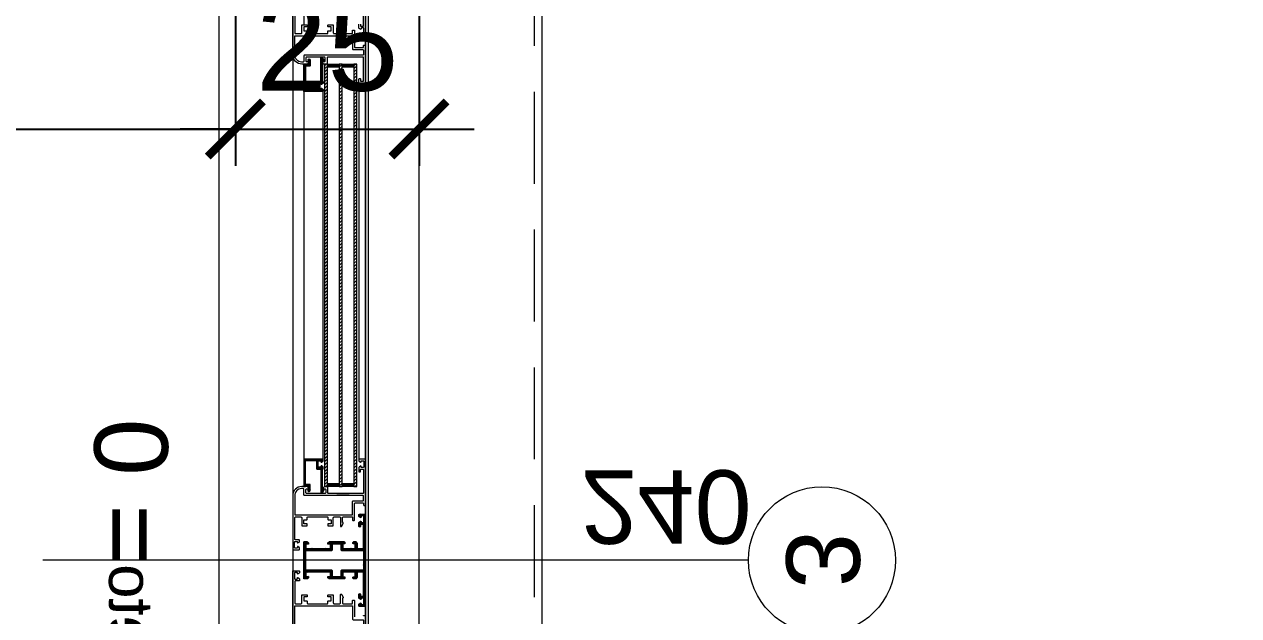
# Model space of a CAD drawing. Header units: centimetres. Extents: x 105417 to 110818, y -55119 to -48326.
# Drawn here: x 109590.6 to 109755.9, y -53270 to -53189.5 of the extents above; entities that cross this region are included whole.
import ezdxf

# ---------------------------------------------------------------- set-up
doc = ezdxf.new("R2010")
doc.units = ezdxf.units.CM
doc.header["$LTSCALE"] = 50
doc.header["$MEASUREMENT"] = 0
doc.linetypes.add('CACHE', pattern=[0.375, 0.25, -0.125])
doc.layers.get('0').update_dxf_attribs({"color": 8})
doc.layers.add('BORD', color=5, linetype='Continuous')
doc.layers.add('COTE 50ème', color=1, linetype='Continuous')
doc.layers.add('CONSOLE ISOL.', color=214, linetype='Continuous', lineweight=15)
doc.layers.add('WINDOWS', color=21, linetype='Continuous', lineweight=5)
doc.styles.add('GENERATED_STYLE_1', font='arial.ttf')
doc.styles.add('RS_TXT_50', font='arial.ttf', dxfattribs={"height": 12.5})
doc.dimstyles.new('RS_50CM_LINEAIRE', dxfattribs={"dimscale": 5, "dimtxt": 12.5, "dimasz": 1.5, "dimexe": 1, "dimexo": 2.5, "dimgap": 1, "dimtad": 1, "dimdec": 1, "dimrnd": 0.5, "dimdsep": 46, "dimtxsty": 'RS_TXT_50', "dimblk1": 'ARCHTICK', "dimblk2": 'ARCHTICK', "dimsah": 1, "dimcen": 2.5, "dimdle": 1, "dimclrt": 4, "dimadec": 0, "dimazin": 2, "dimtfac": 1, "dimtdec": 1, "dimtix": 1, "dimtmove": 2, "dimatfit": 3, "dimfxl": 1, "dimtolj": 1, "dimtzin": 0, "dimarcsym": 0})
pattern_1 = [(135, (-46708.70849, -43842.58123), (-0.08838834765, -0.08838834765), [])]

# ---------------------------------------------------------------- blocks, each defined once
blk = doc.blocks.new('DRITARE POS 3')
at = {"layer": 'WINDOWS'}
h = blk.add_hatch(dxfattribs=at)
h.set_pattern_fill('ANSI31', color=140, scale=2.5, angle=450)
h.set_pattern_definition([(135, (-46708.9128, -43842.58123), (-0.2209708691, -0.2209708691), [])])
h.paths.add_polyline_path([(-8.71, -70.07), (-8.71, -12.58), (-8.31, -12.58), (-8.31, -70.07)])
h.paths.add_polyline_path([(-6.71, -70.07), (-6.71, -12.58), (-6.31, -12.58), (-6.31, -70.07)])
h.paths.add_polyline_path([(-4.71, -70.07), (-4.71, -12.58), (-4.31, -12.58), (-4.31, -70.07)])
at = {"layer": 'WINDOWS', "transparency": 33554559}
h = blk.add_hatch(dxfattribs=at)
h.set_pattern_fill('ANSI31', color=140, angle=450)
h.set_pattern_definition([(135, (-46708.90849, -43825.58123), (-0.08838834765, -0.08838834765), [])])
h.paths.add_polyline_path([(-6.71, -12.58), (-8.31, -12.58), (-8.31, -12.98), (-6.71, -12.98)])
h.paths.add_polyline_path([(-4.71, -12.58), (-6.31, -12.58), (-6.31, -12.98), (-4.71, -12.98)])
h.paths.add_polyline_path([(-6.71, -69.67), (-8.31, -69.67), (-8.31, -70.07), (-6.71, -70.07)])
h.paths.add_polyline_path([(-4.71, -69.67), (-6.31, -69.67), (-6.31, -70.07), (-4.71, -70.07)])
h = blk.add_hatch(dxfattribs=at)
h.set_pattern_fill('ANSI31', color=256, angle=450)
h.set_pattern_definition([(135, (-46708.71279, -43842.46996), (-0.08838834765, -0.08838834765), [])])
h.paths.add_polyline_path([(-1.74, -12.58), (-1.74, -12.64), (-2.09, -12.64, -0.414214), (-2.15, -12.58), (-2.15, -12.21, -0.247394), (-2.13, -12.16, 1.657435), (-2.37, -12.03), (-2.37, -12.77, 0.414214), (-2.28, -12.86), (-1.81, -12.86, -0.414214), (-1.72, -12.95), (-1.72, -16, -0.414214), (-1.81, -16.09), (-3.16, -16.09, -0.414214), (-3.22, -16.03), (-3.22, -15.03, 0.414214), (-3.31, -14.93), (-3.76, -14.93, -0.414214), (-3.82, -14.88), (-3.82, -11.74, 0.737396), (-3.99, -11.69), (-4.23, -12.04, 0.603122), (-4.15, -12.19), (-4.08, -12.19, -0.414214), (-4.02, -12.25), (-4.02, -14.93), (-4.06, -14.93, 0.414214), (-4.12, -14.99), (-4.12, -15.19, 0.250765), (-4.09, -15.24), (-3.92, -15.37, 0.599022), (-3.84, -15.33), (-3.84, -15.25, -0.414214), (-3.78, -15.19), (-3.52, -15.19, -0.414214), (-3.46, -15.25), (-3.46, -16, -0.414214), (-3.52, -16.05), (-3.78, -16.05, -0.414214), (-3.84, -16), (-3.84, -15.92, 0.599022), (-3.92, -15.88), (-4.09, -16.01, 0.250765), (-4.12, -16.05), (-4.12, -16.26, 0.414214), (-4.06, -16.31), (-1.55, -16.31, 0.414214), (-1.5, -16.26), (-1.5, -12.64), (-1.5, -12.58)])
h = blk.add_hatch(dxfattribs=at)
h.set_pattern_fill('ANSI31', color=256, angle=450)
h.set_pattern_definition(pattern_1)
h.paths.add_polyline_path([(-1.49, -66.39, 0.414214), (-1.55, -66.33), (-4.06, -66.33, 0.414214), (-4.11, -66.39), (-4.11, -66.59, 0.250765), (-4.09, -66.64), (-3.92, -66.77, 0.599022), (-3.83, -66.72), (-3.83, -66.65, -0.414214), (-3.78, -66.59), (-3.51, -66.59, -0.414214), (-3.46, -66.65), (-3.46, -67.39, -0.414214), (-3.51, -67.45), (-3.78, -67.45, -0.414214), (-3.83, -67.39), (-3.83, -67.32, 0.599022), (-3.92, -67.27), (-4.09, -67.4, 0.250765), (-4.11, -67.45), (-4.11, -67.66, 0.414214), (-4.06, -67.71), (-4.02, -67.71), (-4.02, -70.4, -0.414214), (-4.07, -70.46), (-4.15, -70.46, 0.603122), (-4.23, -70.6), (-3.98, -70.96, 0.737396), (-3.81, -70.9), (-3.81, -67.77, -0.414214), (-3.76, -67.71), (-3.31, -67.71, 0.414214), (-3.22, -67.62), (-3.22, -66.61, -0.414214), (-3.16, -66.55), (-1.81, -66.55, -0.414214), (-1.72, -66.65), (-1.72, -69.69, -0.414214), (-1.81, -69.78), (-2.28, -69.78, 0.414214), (-2.37, -69.88), (-2.37, -70.61, 1.657435), (-2.12, -70.48, -0.247394), (-2.15, -70.44), (-2.15, -70.06, -0.414214), (-2.09, -70.01), (-1.74, -70.01), (-1.74, -70.06), (-1.49, -70.06), (-1.49, -70.01)])
at = {"layer": 'WINDOWS'}
h = blk.add_hatch(dxfattribs=at)
h.set_pattern_fill('ANSI31', color=256, angle=450)
h.set_pattern_definition(pattern_1)
h.paths.add_polyline_path([(-9.61, -75.28, -0.414214), (-9.56, -75.22), (-9.26, -75.22, -0.414214), (-9.2, -75.28), (-9.2, -75.49, 1), (-9, -75.49), (-9, -74.96, 0.250765), (-9.02, -74.91), (-9.19, -74.8, 0.599022), (-9.28, -74.85), (-9.28, -74.92, -0.414214), (-9.33, -74.98), (-9.59, -74.98, -0.414214), (-9.65, -74.92), (-9.65, -74.14, -0.414214), (-9.59, -74.08), (-9.33, -74.08, -0.414214), (-9.28, -74.14), (-9.28, -74.25, 0.599022), (-9.19, -74.3), (-9.02, -74.18, 0.250765), (-9, -74.14), (-9, -73.9, 0.414214), (-9.05, -73.84), (-9.84, -73.84, 0.414214), (-9.89, -73.9), (-9.89, -80.11), (-9.89, -86.33, 0.414214), (-9.84, -86.38), (-9.05, -86.38, 0.414214), (-9, -86.33), (-9, -86.08, 0.250765), (-9.02, -86.04), (-9.19, -85.93, 0.599022), (-9.28, -85.97), (-9.28, -86.08, -0.414214), (-9.33, -86.14), (-9.59, -86.14, -0.414214), (-9.65, -86.08), (-9.65, -85.3, -0.414214), (-9.59, -85.24), (-9.33, -85.24, -0.414214), (-9.28, -85.3), (-9.28, -85.38, 0.599022), (-9.19, -85.42), (-9.02, -85.31, 0.250765), (-9, -85.26), (-9, -84.73, 1), (-9.2, -84.73), (-9.2, -84.95, -0.414214), (-9.26, -85), (-9.56, -85, -0.414214), (-9.61, -84.95), (-9.61, -81.77, -0.414214), (-9.56, -81.72), (-8.83, -81.72, -0.414214), (-8.74, -81.81), (-8.74, -82.46, 0.414214), (-8.55, -82.65), (-8.29, -82.65, 0.198912), (-8.25, -82.63), (-8.19, -82.57, 0.198912), (-8.18, -82.53), (-8.18, -82.43, 0.414214), (-8.23, -82.37), (-8.4, -82.37, -0.414214), (-8.46, -82.31), (-8.46, -81.81, -0.414214), (-8.36, -81.72), (-6.91, -81.72, -0.414214), (-6.81, -81.81), (-6.81, -82.31, -0.414214), (-6.87, -82.37), (-7.04, -82.37, 0.414214), (-7.09, -82.43), (-7.09, -82.53, 0.198912), (-7.08, -82.57), (-7.02, -82.63, 0.198912), (-6.98, -82.65), (-4.97, -82.65, 0.198912), (-4.93, -82.63), (-4.78, -82.48, 0.198912), (-4.76, -82.44), (-4.76, -82.37, 0.414214), (-4.82, -82.31), (-5, -82.31, -0.340481), (-5.13, -82.22), (-5.13, -81.81, -0.414214), (-5.04, -81.72), (-1.87, -81.72, -0.414214), (-1.77, -81.81), (-1.77, -82.22, -0.414214), (-1.87, -82.31), (-2.09, -82.31, 0.414214), (-2.15, -82.37), (-2.15, -82.44, 0.198912), (-2.13, -82.48), (-1.98, -82.63, 0.198912), (-1.94, -82.65), (-1.55, -82.65, 0.414214), (-1.49, -82.59), (-1.49, -80.11), (-1.49, -77.63, 0.414214), (-1.55, -77.57), (-1.94, -77.57, 0.198912), (-1.98, -77.59), (-2.13, -77.74, 0.198912), (-2.15, -77.78), (-2.15, -77.85, 0.414214), (-2.09, -77.91), (-1.87, -77.91, -0.414214), (-1.77, -78), (-1.77, -78.41, -0.414214), (-1.87, -78.51), (-5.04, -78.51, -0.414214), (-5.13, -78.41), (-5.13, -78, -0.340481), (-5, -77.91), (-4.82, -77.91, 0.414214), (-4.76, -77.85), (-4.76, -77.78, 0.198912), (-4.78, -77.74), (-4.93, -77.59, 0.198912), (-4.97, -77.57), (-6.98, -77.57, 0.198912), (-7.02, -77.59), (-7.08, -77.65, 0.198912), (-7.09, -77.69), (-7.09, -77.8, 0.414214), (-7.04, -77.85), (-6.87, -77.85, -0.414214), (-6.81, -77.91), (-6.81, -78.41, -0.414214), (-6.91, -78.51), (-8.36, -78.51, -0.414214), (-8.46, -78.41), (-8.46, -77.91, -0.414214), (-8.4, -77.85), (-8.23, -77.85, 0.414214), (-8.18, -77.8), (-8.18, -77.69, 0.198912), (-8.19, -77.65), (-8.25, -77.59, 0.198912), (-8.29, -77.57), (-8.55, -77.57, 0.414214), (-8.74, -77.76), (-8.74, -78.41, -0.414214), (-8.83, -78.51), (-9.56, -78.51, -0.414214), (-9.61, -78.45)])
h.paths.add_polyline_path([(-9.56, -78.79), (-6.63, -78.79), (-6.53, -78.69), (-6.53, -77.95), (-6.44, -77.85), (-5.51, -77.85), (-5.41, -77.95), (-5.41, -78.69), (-5.32, -78.79), (-1.83, -78.79), (-1.77, -78.84), (-1.77, -80.11), (-1.77, -81.38), (-1.83, -81.44), (-5.32, -81.44), (-5.41, -81.53), (-5.41, -82.28), (-5.51, -82.37), (-6.44, -82.37), (-6.53, -82.28), (-6.53, -81.53), (-6.63, -81.44), (-9.56, -81.44), (-9.61, -81.38), (-9.61, -80.11), (-9.61, -78.84)], flags=16)
at = {"layer": 'WINDOWS', "color": 165, "linetype": 'CACHE'}
blk.add_line((-32.9, -160.11), (-32.9, 0), dxfattribs=at)
at = {"layer": 'WINDOWS'}
for p, q in [((-1.5, -4.97), (-1.5, -7.22)), ((-9.9, -8.75), (-9.9, -10.08)), ((-0.01, -11.48), (0, -71.24)), ((-9.89, -16.28), (-9.89, -66.39)), ((-9, -16.26), (-9, -66.39)), ((-4.11, -66.39), (-4.12, -16.26)), ((-1.5, -16.26), (-1.49, -66.39)), ((-5.98, -71), (-7.66, -71))]:
    blk.add_line(p, q, dxfattribs=at)
at = {"layer": 'WINDOWS', "color": 165}
blk.add_line((-61.99, -80.11), (34.01, -80.11), dxfattribs=at)
for points in [[(-9.9, 0), (-9.9, -160.11), (-33.9, -160.11), (-33.9, 0)], [(-10.3, -159.71), (-10.3, -0.4), (-9.9, 0), (-9.9, -160.11)], [(0, 0), (0, -160.11), (10, -160.11), (10, 0)]]:
    blk.add_lwpolyline(points, close=True, dxfattribs=at)
at = {"layer": 'WINDOWS'}
for points in [[(-9.9, -0.06), (-9.9, -8.75, 0.414214), (-9.84, -8.81), (-9.06, -8.81, 0.414214), (-9, -8.75), (-9, -8.51, 0.250765), (-9.03, -8.47), (-9.19, -8.35, 0.599022), (-9.28, -8.4), (-9.28, -8.51, -0.414214), (-9.34, -8.57), (-9.6, -8.57, -0.414214), (-9.65, -8.51), (-9.65, -7.73, -0.414214), (-9.6, -7.67), (-9.34, -7.67, -0.414214), (-9.28, -7.73), (-9.28, -7.8, 0.599022), (-9.19, -7.85), (-9.03, -7.74, 0.250765), (-9, -7.69), (-9, -7.16, 1)], [(-9.21, -7.16), (-9.21, -7.37, -0.414214), (-9.26, -7.43), (-9.56, -7.43, -0.414214), (-9.62, -7.37), (-9.62, -4.2, -0.414214)], [(-0.28, -5.39), (-0.28, -8.34, -0.414214), (-0.38, -8.44), (-1.12, -8.44, -0.414214), (-1.22, -8.34), (-1.22, -7.32, 0.414214), (-1.31, -7.22), (-1.87, -7.22, 0.414214), (-1.96, -7.32), (-1.96, -7.45, 0.414214), (-1.91, -7.5), (-1.55, -7.5, -0.414214), (-1.5, -7.56), (-1.5, -8.01, -0.414214), (-1.55, -8.06), (-1.91, -8.06, 0.414214), (-1.96, -8.12), (-1.96, -8.38, -0.414214), (-2.02, -8.44), (-4.71, -8.44, -0.414214), (-4.76, -8.38), (-4.76, -8.12, 0.414214), (-4.82, -8.06), (-5.17, -8.06, -0.414214), (-5.23, -8.01), (-5.23, -7.56, -0.414214), (-5.17, -7.5), (-4.82, -7.5, 0.414214), (-4.76, -7.45), (-4.76, -7.32, 0.414214), (-4.86, -7.22), (-5.42, -7.22, 0.414214), (-5.51, -7.32), (-5.51, -8.34, -0.414214), (-5.6, -8.44), (-6.39, -8.44, -0.414214), (-6.48, -8.34), (-6.48, -7.22, 0.809546), (-6.66, -7.19), (-6.85, -7.61, 0.543142), (-6.8, -7.69, -0.414214), (-6.74, -7.75), (-6.74, -8.34, -0.414214), (-6.84, -8.44), (-8.07, -8.44, -0.414214), (-8.12, -8.38), (-8.12, -8.03, 0.414214), (-8.18, -7.97), (-8.35, -7.97, 0.414214), (-8.4, -8.03), (-8.4, -10.25, -0.414214), (-8.5, -10.34), (-9.56, -10.34, -0.414214), (-9.62, -10.29), (-9.62, -10.08, 0.414214), (-9.67, -10.02), (-9.84, -10.02, 0.414214), (-9.9, -10.08), (-9.9, -16.26, 0.414214), (-9.84, -16.31), (-9.06, -16.31, 0.414214), (-9, -16.26), (-9, -16.05, 0.250765), (-9.03, -16.01), (-9.19, -15.88, 0.599022), (-9.28, -15.92), (-9.28, -16.02, -0.414214), (-9.34, -16.07), (-9.6, -16.07, -0.414214), (-9.65, -16.02), (-9.65, -15.23, -0.414214), (-9.6, -15.18), (-9.34, -15.18, -0.414214), (-9.28, -15.23), (-9.28, -15.33, 0.599022), (-9.19, -15.37), (-9.03, -15.24, 0.250765), (-9, -15.19), (-9, -14.62, 0.414214), (-9.06, -14.56), (-9.15, -14.56, 0.414214), (-9.21, -14.62), (-9.21, -14.88, -0.414214), (-9.26, -14.93), (-9.56, -14.93, -0.414214), (-9.62, -14.88), (-9.62, -11.7, -0.414214), (-9.56, -11.65), (-4.73, -11.65, -0.414214), (-4.68, -11.7), (-4.68, -12.53, 0.414214), (-4.62, -12.58), (-4.23, -12.58, 0.198912), (-4.19, -12.56), (-4.04, -12.41, 0.198912), (-4.02, -12.37), (-4.02, -12.3, 0.414214), (-4.08, -12.25), (-4.3, -12.25, -0.414214), (-4.4, -12.15), (-4.4, -11.74, -0.414214), (-4.3, -11.65), (-1.87, -11.65, -0.414214), (-1.78, -11.74), (-1.78, -12.15, -0.414214), (-1.87, -12.25), (-2.09, -12.25, 0.414214), (-2.15, -12.3), (-2.15, -12.37, 0.198912), (-2.13, -12.41), (-1.98, -12.56, 0.198912), (-1.94, -12.58), (-1.22, -12.58, 0.414214), (0, -11.37), (0, -4.01, 0.414214)], [(-9.61, -87.65, 0.414214), (-9.67, -87.6), (-9.84, -87.6, 0.414214), (-9.89, -87.65)], [(0, -88.94), (0, -81.59, 0.414214), (-0.06, -81.53), (-0.84, -81.53, 0.414214), (-0.9, -81.59), (-0.9, -81.79, 0.250765), (-0.87, -81.84), (-0.7, -81.97, 0.599022), (-0.62, -81.92), (-0.62, -81.83, -0.414214), (-0.56, -81.77), (-0.3, -81.77, -0.414214), (-0.24, -81.83), (-0.24, -82.61, -0.414214), (-0.3, -82.67), (-0.56, -82.67, -0.414214), (-0.62, -82.61), (-0.62, -82.52, 0.599022), (-0.7, -82.47), (-0.87, -82.6, 0.250765), (-0.9, -82.65), (-0.9, -82.86, 0.414214), (-0.84, -82.91), (-0.34, -82.91, -0.414214), (-0.28, -82.97), (-0.28, -85.92, -0.414214), (-0.37, -86.01), (-1.12, -86.01, -0.414214), (-1.21, -85.92), (-1.21, -84.89, 0.414214), (-1.31, -84.8), (-1.87, -84.8, 0.414214), (-1.96, -84.89), (-1.96, -85.02, 0.414214), (-1.9, -85.08), (-1.55, -85.08, -0.414214), (-1.49, -85.13), (-1.49, -85.58, -0.414214), (-1.55, -85.64), (-1.9, -85.64, 0.414214), (-1.96, -85.69), (-1.96, -85.95, -0.414214), (-2.02, -86.01), (-4.7, -86.01, -0.414214), (-4.76, -85.95), (-4.76, -85.69, 0.414214), (-4.82, -85.64), (-5.17, -85.64, -0.414214), (-5.23, -85.58), (-5.23, -85.13, -0.414214), (-5.17, -85.08), (-4.82, -85.08, 0.414214), (-4.76, -85.02), (-4.76, -84.89, 0.414214), (-4.85, -84.8), (-5.41, -84.8, 0.414214), (-5.51, -84.89), (-5.51, -85.92, -0.414214), (-5.6, -86.01), (-6.38, -86.01, -0.414214), (-6.48, -85.92), (-6.48, -84.8, 0.809546), (-6.66, -84.76), (-6.85, -85.18, 0.543142), (-6.79, -85.26, -0.414214), (-6.74, -85.32), (-6.74, -85.92, -0.414214), (-6.83, -86.01), (-8.06, -86.01, -0.414214), (-8.12, -85.95), (-8.12, -85.6, 0.414214), (-8.18, -85.54), (-8.34, -85.54, 0.414214), (-8.4, -85.6), (-8.4, -87.82, -0.414214)]]:
    blk.add_lwpolyline(points, format="xyb", dxfattribs=at)
for points in [[(-9.9, -160.11), (-9.9, 0), (0, 0), (0, -160.11)], [(-1.77, -80.11), (-1.77, -78.84), (-1.83, -78.79), (-5.32, -78.79), (-5.41, -78.69), (-5.41, -77.95), (-5.51, -77.85), (-6.44, -77.85), (-6.53, -77.95), (-6.53, -78.69), (-6.63, -78.79), (-9.56, -78.79), (-9.61, -78.84), (-9.61, -80.11), (-9.61, -81.38), (-9.56, -81.44), (-6.63, -81.44), (-6.53, -81.53), (-6.53, -82.28), (-6.44, -82.37), (-5.51, -82.37), (-5.41, -82.28), (-5.41, -81.53), (-5.32, -81.44), (-1.83, -81.44), (-1.77, -81.38)]]:
    blk.add_lwpolyline(points, close=True, dxfattribs=at)
for points in [[(-1.5, -12.21, 0.414214), (-1.4, -12.3), (-1.18, -12.3), (-1.18, -12.3, 0.414214), (-0.28, -11.37), (-0.28, -8.77, 0.414214), (-0.34, -8.72), (-8.07, -8.72, 0.414214), (-8.12, -8.77), (-8.12, -10.53, -0.414214), (-8.22, -10.62), (-9.52, -10.62, 0.414214), (-9.62, -10.71), (-9.62, -11.27, 0.414214), (-9.52, -11.37), (-1.59, -11.37, -0.414214), (-1.5, -11.46)], [(-1.74, -12.64), (-2.09, -12.64, -0.414214), (-2.15, -12.58), (-2.15, -12.21, -0.247394), (-2.13, -12.16, 1.657435), (-2.37, -12.03), (-2.37, -12.77, 0.414214), (-2.28, -12.86), (-1.81, -12.86, -0.414214), (-1.72, -12.95), (-1.72, -16, -0.414214), (-1.81, -16.09), (-3.16, -16.09, -0.414214), (-3.22, -16.03), (-3.22, -15.03, 0.414214), (-3.31, -14.93), (-3.76, -14.93, -0.414214), (-3.82, -14.88), (-3.82, -11.74, 0.737396), (-3.99, -11.69), (-4.23, -12.04, 0.603122), (-4.15, -12.19), (-4.08, -12.19, -0.414214), (-4.02, -12.25), (-4.02, -14.93), (-4.06, -14.93, 0.414214), (-4.12, -14.99), (-4.12, -15.19, 0.250765), (-4.09, -15.24), (-3.92, -15.37, 0.599022), (-3.84, -15.33), (-3.84, -15.25, -0.414214), (-3.78, -15.19), (-3.52, -15.19, -0.414214), (-3.46, -15.25), (-3.46, -16, -0.414214), (-3.52, -16.05), (-3.78, -16.05, -0.414214), (-3.84, -16), (-3.84, -15.92, 0.599022), (-3.92, -15.88), (-4.09, -16.01, 0.250765), (-4.12, -16.05), (-4.12, -16.26, 0.414214), (-4.06, -16.31), (-1.55, -16.31, 0.414214), (-1.5, -16.26), (-1.5, -12.64), (-1.5, -12.58), (-1.74, -12.58)], [(0, -78.64, -0.414214), (-0.06, -78.69), (-0.84, -78.69, -0.414214), (-0.9, -78.64), (-0.9, -78.43, -0.250765), (-0.87, -78.38), (-0.7, -78.25, -0.599022), (-0.62, -78.3), (-0.62, -78.39, 0.414214), (-0.56, -78.45), (-0.3, -78.45, 0.414214), (-0.24, -78.39), (-0.24, -77.61, 0.414214), (-0.3, -77.55), (-0.56, -77.55, 0.414214), (-0.62, -77.61), (-0.62, -77.7, -0.599022), (-0.7, -77.75), (-0.87, -77.62, -0.250765), (-0.9, -77.57), (-0.9, -77.37, -0.414214), (-0.84, -77.31), (-0.34, -77.31, 0.414214), (-0.28, -77.26), (-0.28, -74.31, 0.414214), (-0.37, -74.21), (-1.12, -74.21, 0.414214), (-1.21, -74.31), (-1.21, -75.33, -0.414214), (-1.31, -75.43), (-1.87, -75.43, -0.414214), (-1.96, -75.33), (-1.96, -75.2, -0.414214), (-1.9, -75.15), (-1.55, -75.15, 0.414214), (-1.49, -75.09), (-1.49, -74.64, 0.414214), (-1.55, -74.59), (-1.9, -74.59, -0.414214), (-1.96, -74.53), (-1.96, -74.27, 0.414214), (-2.02, -74.21), (-4.7, -74.21, 0.414214), (-4.76, -74.27), (-4.76, -74.53, -0.414214), (-4.82, -74.59), (-5.17, -74.59, 0.414214), (-5.23, -74.64), (-5.23, -75.09, 0.414214), (-5.17, -75.15), (-4.82, -75.15, -0.414214), (-4.76, -75.2), (-4.76, -75.33, -0.414214), (-4.85, -75.43), (-5.41, -75.43, -0.414214), (-5.51, -75.33), (-5.51, -74.31, 0.414214), (-5.6, -74.21), (-6.38, -74.21, 0.414214), (-6.48, -74.31), (-6.48, -75.43, -0.809546), (-6.66, -75.46), (-6.85, -75.04, -0.543142), (-6.79, -74.96, 0.414214), (-6.74, -74.9), (-6.74, -74.31, 0.414214), (-6.83, -74.21), (-8.06, -74.21, 0.414214), (-8.12, -74.27), (-8.12, -74.62, -0.414214), (-8.18, -74.68), (-8.34, -74.68, -0.414214), (-8.4, -74.62), (-8.4, -72.4, 0.414214), (-8.49, -72.31), (-9.56, -72.31, 0.414214), (-9.61, -72.36), (-9.61, -72.57, -0.414214), (-9.67, -72.63), (-9.84, -72.63, -0.414214), (-9.89, -72.57), (-9.89, -66.39, -0.414214), (-9.84, -66.34), (-9.05, -66.34, -0.414214), (-9, -66.39), (-9, -66.6, -0.250765), (-9.02, -66.64), (-9.19, -66.77, -0.599022), (-9.28, -66.73), (-9.28, -66.63, 0.414214), (-9.33, -66.58), (-9.59, -66.58, 0.414214), (-9.65, -66.63), (-9.65, -67.42, 0.414214), (-9.59, -67.47), (-9.33, -67.47, 0.414214), (-9.28, -67.42), (-9.28, -67.32, -0.599022), (-9.19, -67.28), (-9.02, -67.41, -0.250765), (-9, -67.46), (-9, -68.03, -0.414214), (-9.05, -68.09), (-9.15, -68.09, -0.414214), (-9.2, -68.03), (-9.2, -67.77, 0.414214), (-9.26, -67.72), (-9.56, -67.72, 0.414214), (-9.61, -67.77), (-9.61, -70.95, 0.414214), (-9.56, -71), (-4.82, -71, 0.414214), (-4.76, -70.95), (-4.76, -70.12, -0.414214), (-4.71, -70.07), (-4.32, -70.07, -0.198912), (-4.28, -70.09), (-4.13, -70.24, -0.198912), (-4.11, -70.28), (-4.11, -70.35, -0.414214), (-4.17, -70.4), (-4.39, -70.4, 0.414214), (-4.48, -70.5), (-4.48, -70.91, 0.414214), (-4.39, -71), (-1.87, -71, 0.414214), (-1.77, -70.91), (-1.77, -70.5, 0.414214), (-1.87, -70.4), (-2.09, -70.4, -0.414214), (-2.15, -70.35), (-2.15, -70.28, -0.198912), (-2.13, -70.24), (-1.98, -70.09, -0.198912), (-1.94, -70.07), (-1.21, -70.07, -0.414214), (0, -71.28)], [(-1.74, -70.01), (-2.09, -70.01, 0.414214), (-2.15, -70.06), (-2.15, -70.44, 0.247394), (-2.12, -70.48, -1.657435), (-2.37, -70.61), (-2.37, -69.88, -0.414214), (-2.28, -69.78), (-1.81, -69.78, 0.414214), (-1.72, -69.69), (-1.72, -66.65, 0.414214), (-1.81, -66.55), (-3.16, -66.55, 0.414214), (-3.22, -66.61), (-3.22, -67.62, -0.414214), (-3.31, -67.71), (-3.76, -67.71, 0.414214), (-3.81, -67.77), (-3.81, -70.9, -0.737396), (-3.98, -70.96), (-4.23, -70.6, -0.603122), (-4.15, -70.46), (-4.07, -70.46, 0.414214), (-4.02, -70.4), (-4.02, -67.71), (-4.06, -67.71, -0.414214), (-4.11, -67.66), (-4.11, -67.45, -0.250765), (-4.09, -67.4), (-3.92, -67.27, -0.599022), (-3.83, -67.32), (-3.83, -67.39, 0.414214), (-3.78, -67.45), (-3.51, -67.45, 0.414214), (-3.46, -67.39), (-3.46, -66.65, 0.414214), (-3.51, -66.59), (-3.78, -66.59, 0.414214), (-3.83, -66.65), (-3.83, -66.72, -0.599022), (-3.92, -66.77), (-4.09, -66.64, -0.250765), (-4.11, -66.59), (-4.11, -66.39, -0.414214), (-4.06, -66.33), (-1.55, -66.33, -0.414214), (-1.49, -66.39), (-1.49, -70.01), (-1.49, -70.06), (-1.74, -70.06)], [(-1.49, -70.44, -0.414214), (-1.4, -70.35), (-1.18, -70.35), (-1.18, -70.35, -0.414214), (-0.28, -71.28), (-0.28, -73.88, -0.414214), (-0.34, -73.93), (-8.06, -73.93, -0.414214), (-8.12, -73.88), (-8.12, -72.12, 0.414214), (-8.21, -72.03), (-9.52, -72.03, -0.414214), (-9.61, -71.94), (-9.61, -71.38, -0.414214), (-9.52, -71.28), (-1.59, -71.28, 0.414214), (-1.49, -71.19)], [(-1.49, -80.11), (-1.49, -77.63, 0.414214), (-1.55, -77.57), (-1.94, -77.57, 0.198912), (-1.98, -77.59), (-2.13, -77.74, 0.198912), (-2.15, -77.78), (-2.15, -77.85, 0.414214), (-2.09, -77.91), (-1.87, -77.91, -0.414214), (-1.77, -78), (-1.77, -78.41, -0.414214), (-1.87, -78.51), (-5.04, -78.51, -0.414214), (-5.13, -78.41), (-5.13, -78, -0.340481), (-5, -77.91), (-4.82, -77.91, 0.414214), (-4.76, -77.85), (-4.76, -77.78, 0.198912), (-4.78, -77.74), (-4.93, -77.59, 0.198912), (-4.97, -77.57), (-6.98, -77.57, 0.198912), (-7.02, -77.59), (-7.08, -77.65, 0.198912), (-7.09, -77.69), (-7.09, -77.8, 0.414214), (-7.04, -77.85), (-6.87, -77.85, -0.414214), (-6.81, -77.91), (-6.81, -78.41, -0.414214), (-6.91, -78.51), (-8.36, -78.51, -0.414214), (-8.46, -78.41), (-8.46, -77.91, -0.414214), (-8.4, -77.85), (-8.23, -77.85, 0.414214), (-8.18, -77.8), (-8.18, -77.69, 0.198912), (-8.19, -77.65), (-8.25, -77.59, 0.198912), (-8.29, -77.57), (-8.55, -77.57, 0.414214), (-8.74, -77.76), (-8.74, -78.41, -0.414214), (-8.83, -78.51), (-9.56, -78.51, -0.414214), (-9.61, -78.45), (-9.61, -75.28, -0.414214), (-9.56, -75.22), (-9.26, -75.22, -0.414214), (-9.2, -75.28), (-9.2, -75.49, 1), (-9, -75.49), (-9, -74.96, 0.250765), (-9.02, -74.91), (-9.19, -74.8, 0.599022), (-9.28, -74.85), (-9.28, -74.92, -0.414214), (-9.33, -74.98), (-9.59, -74.98, -0.414214), (-9.65, -74.92), (-9.65, -74.14, -0.414214), (-9.59, -74.08), (-9.33, -74.08, -0.414214), (-9.28, -74.14), (-9.28, -74.25, 0.599022), (-9.19, -74.3), (-9.02, -74.18, 0.250765), (-9, -74.14), (-9, -73.9, 0.414214), (-9.05, -73.84), (-9.84, -73.84, 0.414214), (-9.89, -73.9), (-9.89, -80.11), (-9.89, -86.33, 0.414214), (-9.84, -86.38), (-9.05, -86.38, 0.414214), (-9, -86.33), (-9, -86.08, 0.250765), (-9.02, -86.04), (-9.19, -85.93, 0.599022), (-9.28, -85.97), (-9.28, -86.08, -0.414214), (-9.33, -86.14), (-9.59, -86.14, -0.414214), (-9.65, -86.08), (-9.65, -85.3, -0.414214), (-9.59, -85.24), (-9.33, -85.24, -0.414214), (-9.28, -85.3), (-9.28, -85.38, 0.599022), (-9.19, -85.42), (-9.02, -85.31, 0.250765), (-9, -85.26), (-9, -84.73, 1), (-9.2, -84.73), (-9.2, -84.95, -0.414214), (-9.26, -85), (-9.56, -85, -0.414214), (-9.61, -84.95), (-9.61, -81.77, -0.414214), (-9.56, -81.72), (-8.83, -81.72, -0.414214), (-8.74, -81.81), (-8.74, -82.46, 0.414214), (-8.55, -82.65), (-8.29, -82.65, 0.198912), (-8.25, -82.63), (-8.19, -82.57, 0.198912), (-8.18, -82.53), (-8.18, -82.43, 0.414214), (-8.23, -82.37), (-8.4, -82.37, -0.414214), (-8.46, -82.31), (-8.46, -81.81, -0.414214), (-8.36, -81.72), (-6.91, -81.72, -0.414214), (-6.81, -81.81), (-6.81, -82.31, -0.414214), (-6.87, -82.37), (-7.04, -82.37, 0.414214), (-7.09, -82.43), (-7.09, -82.53, 0.198912), (-7.08, -82.57), (-7.02, -82.63, 0.198912), (-6.98, -82.65), (-4.97, -82.65, 0.198912), (-4.93, -82.63), (-4.78, -82.48, 0.198912), (-4.76, -82.44), (-4.76, -82.37, 0.414214), (-4.82, -82.31), (-5, -82.31, -0.340481), (-5.13, -82.22), (-5.13, -81.81, -0.414214), (-5.04, -81.72), (-1.87, -81.72, -0.414214), (-1.77, -81.81), (-1.77, -82.22, -0.414214), (-1.87, -82.31), (-2.09, -82.31, 0.414214), (-2.15, -82.37), (-2.15, -82.44, 0.198912), (-2.13, -82.48), (-1.98, -82.63, 0.198912), (-1.94, -82.65), (-1.55, -82.65, 0.414214), (-1.49, -82.59)], [(-1.49, -89.78, 0.414214), (-1.4, -89.87), (-1.18, -89.87), (-1.18, -89.87, 0.414214), (-0.28, -88.94), (-0.28, -86.35, 0.414214), (-0.34, -86.29), (-8.06, -86.29, 0.414214), (-8.12, -86.35), (-8.12, -88.1, -0.414214), (-8.21, -88.19), (-9.52, -88.19, 0.414214), (-9.61, -88.29), (-9.61, -88.85, 0.414214), (-9.52, -88.94), (-1.59, -88.94, -0.414214), (-1.49, -89.03)]]:
    blk.add_lwpolyline(points, format="xyb", close=True, dxfattribs=at)
at = {"layer": 'WINDOWS', "color": 140}
for points in [[(-8.71, -70.07), (-8.71, -12.58), (-8.31, -12.58), (-8.31, -70.07)], [(-6.71, -12.58), (-8.31, -12.58), (-8.31, -12.98), (-6.71, -12.98)], [(-6.71, -70.07), (-6.71, -12.58), (-6.31, -12.58), (-6.31, -70.07)], [(-4.71, -12.58), (-6.31, -12.58), (-6.31, -12.98), (-4.71, -12.98)], [(-4.71, -70.07), (-4.71, -12.58), (-4.31, -12.58), (-4.31, -70.07)], [(-6.71, -69.67), (-8.31, -69.67), (-8.31, -70.07), (-6.71, -70.07)], [(-4.71, -69.67), (-6.31, -69.67), (-6.31, -70.07), (-4.71, -70.07)]]:
    blk.add_lwpolyline(points, close=True, dxfattribs=at)
at = {"layer": 'WINDOWS', "color": 165}
blk.add_lwpolyline([(-71.99, -70.11, 1), (-71.99, -90.11, 1)], format="xyb", close=True, dxfattribs=at)
at = {"layer": 'WINDOWS', "color": 165, "char_height": 10, "attachment_point": 7, "style": 'GENERATED_STYLE_1'}
for s, insert, rotation in [('\\A1;\\pt0;P{\\H0.6x;neto}= 0', (27.15, -106.27), 90), ('\\A1;\\pt0;240{\\H0.66x;\\S^  ;}', (-39.11, -64.94), 180), ('\\A1;\\pt0;3', (-66.99, -83.92), 90)]:
    blk.add_mtext(s, dxfattribs=dict(at, insert=insert, rotation=rotation))
blk = doc.blocks.new('_ArchTick')
at = {"color": 0, "linetype": 'ByBlock', "const_width": 0.15}
blk.add_lwpolyline([(-0.5, -0.5), (0.5, 0.5)], dxfattribs=at)
blk = doc.blocks.new('*D1138')
at = {"layer": 'COTE 50ème', "color": 0, "lineweight": -2, "ltscale": 0.5, "transparency": 16777216}
for p, q in [((109804.15, -53347.47), (109804.15, -53177.36)), ((109641.43, -53182.36), (109809.15, -53182.36)), ((109644.35, -53342.47), (109809.15, -53342.47))]:
    blk.add_line(p, q, dxfattribs=at)
at = {"layer": 'Defpoints', "color": 0, "ltscale": 0.5, "transparency": 16777216}
for p in [(109628.93, -53182.36), (109804.15, -53182.36), (109631.85, -53342.47)]:
    blk.add_point(p, dxfattribs=at)
at = {"layer": 'COTE 50ème', "color": 0, "lineweight": -2, "ltscale": 0.5, "transparency": 16777216, "xscale": 7.5, "yscale": 7.5, "zscale": 7.5}
for p, rotation in [((109804.15, -53182.36), 90), ((109804.15, -53342.47), 270)]:
    blk.add_blockref('_ArchTick', p, dxfattribs=dict(at, rotation=rotation))
at = {"layer": 'COTE 50ème', "color": 4, "ltscale": 0.5, "transparency": 16777216, "insert": (109792.77, -53262.42), "char_height": 12.5, "attachment_point": 5, "rotation": 90, "style": 'RS_TXT_50'}
blk.add_mtext('\\A1;160', dxfattribs=at)
blk = doc.blocks.new('*D1150')
at = {"layer": 'COTE 50ème', "color": 0, "lineweight": -2, "ltscale": 0.5, "transparency": 16777216}
for p, q in [((109835.41, -52457.36), (109835.41, -53767.36)), ((109756.85, -52462.36), (109840.41, -52462.36)), ((109656.85, -53762.36), (109840.41, -53762.36))]:
    blk.add_line(p, q, dxfattribs=at)
at = {"layer": 'Defpoints', "color": 0, "ltscale": 0.5, "transparency": 16777216}
for p in [(109744.35, -52462.36), (109644.35, -53762.36), (109835.41, -53762.36)]:
    blk.add_point(p, dxfattribs=at)
at = {"layer": 'COTE 50ème', "color": 0, "lineweight": -2, "ltscale": 0.5, "transparency": 16777216, "xscale": 7.5, "yscale": 7.5, "zscale": 7.5}
for p, rotation in [((109835.41, -52462.36), 90), ((109835.41, -53762.36), 270)]:
    blk.add_blockref('_ArchTick', p, dxfattribs=dict(at, rotation=rotation))
at = {"layer": 'COTE 50ème', "color": 4, "ltscale": 0.5, "transparency": 16777216, "insert": (109824.03, -53112.36), "char_height": 12.5, "attachment_point": 5, "rotation": 90, "style": 'RS_TXT_50'}
blk.add_mtext('\\A1;1300', dxfattribs=at)
blk = doc.blocks.new('*D1152')
at = {"layer": 'COTE 50ème', "color": 0, "lineweight": -2, "ltscale": 0.5, "transparency": 16777216}
for p, q in [((109869.2, -54127.36), (109869.2, -52052.36)), ((109656.85, -52057.36), (109874.2, -52057.36)), ((108886.85, -54122.36), (109874.2, -54122.36))]:
    blk.add_line(p, q, dxfattribs=at)
at = {"layer": 'Defpoints', "color": 0, "ltscale": 0.5, "transparency": 16777216}
for p in [(109644.35, -52057.36), (109869.2, -52057.36), (108874.35, -54122.36)]:
    blk.add_point(p, dxfattribs=at)
at = {"layer": 'COTE 50ème', "color": 0, "lineweight": -2, "ltscale": 0.5, "transparency": 16777216, "xscale": 7.5, "yscale": 7.5, "zscale": 7.5}
for p, rotation in [((109869.2, -52057.36), 90), ((109869.2, -54122.36), 270)]:
    blk.add_blockref('_ArchTick', p, dxfattribs=dict(at, rotation=rotation))
at = {"layer": 'COTE 50ème', "color": 4, "ltscale": 0.5, "transparency": 16777216, "insert": (109857.82, -53089.86), "char_height": 12.5, "attachment_point": 5, "rotation": 90, "style": 'RS_TXT_50'}
blk.add_mtext('\\A1;2065', dxfattribs=at)
blk = doc.blocks.new('*D1249')
at = {"layer": 'COTE 50ème', "color": 0, "lineweight": -2, "ltscale": 0.5, "transparency": 16777216}
for p, q in [((109099.36, -53159.43), (109099.36, -53208.78)), ((109619.35, -53171), (109619.35, -53208.78)), ((109094.36, -53203.78), (109624.35, -53203.78))]:
    blk.add_line(p, q, dxfattribs=at)
at = {"layer": 'Defpoints', "color": 0, "ltscale": 0.5, "transparency": 16777216}
for p in [(109099.36, -53146.93), (109619.35, -53158.5), (109619.35, -53203.78)]:
    blk.add_point(p, dxfattribs=at)
at = {"layer": 'COTE 50ème', "color": 0, "lineweight": -2, "ltscale": 0.5, "transparency": 16777216, "xscale": 7.5, "yscale": 7.5, "zscale": 7.5, "rotation": 180}
blk.add_blockref('_ArchTick', (109099.36, -53203.78), dxfattribs=at)
at = {"layer": 'COTE 50ème', "color": 0, "lineweight": -2, "ltscale": 0.5, "transparency": 16777216, "xscale": 7.5, "yscale": 7.5, "zscale": 7.5}
blk.add_blockref('_ArchTick', (109619.35, -53203.78), dxfattribs=at)
at = {"layer": 'COTE 50ème', "color": 4, "ltscale": 0.5, "transparency": 16777216, "insert": (109359.36, -53192.4), "char_height": 12.5, "attachment_point": 5, "style": 'RS_TXT_50'}
blk.add_mtext('\\A1;520', dxfattribs=at)
blk = doc.blocks.new('*D1250')
at = {"layer": 'COTE 50ème', "color": 0, "lineweight": -2, "ltscale": 0.5, "transparency": 16777216}
for p, q in [((109619.35, -53171), (109619.35, -53208.78)), ((109644.35, -53171), (109644.35, -53208.78)), ((109619.35, -53203.78), (109611.85, -53203.78)), ((109619.35, -53203.78), (109644.35, -53203.78)), ((109644.35, -53203.78), (109651.85, -53203.78))]:
    blk.add_line(p, q, dxfattribs=at)
at = {"layer": 'Defpoints', "color": 0, "ltscale": 0.5, "transparency": 16777216}
for p in [(109619.35, -53158.5), (109644.35, -53158.5), (109644.35, -53203.78)]:
    blk.add_point(p, dxfattribs=at)
at = {"layer": 'COTE 50ème', "color": 0, "lineweight": -2, "ltscale": 0.5, "transparency": 16777216, "xscale": 7.5, "yscale": 7.5, "zscale": 7.5}
blk.add_blockref('_ArchTick', (109619.35, -53203.78), dxfattribs=at)
at = {"layer": 'COTE 50ème', "color": 0, "lineweight": -2, "ltscale": 0.5, "transparency": 16777216, "xscale": 7.5, "yscale": 7.5, "zscale": 7.5, "rotation": 180}
blk.add_blockref('_ArchTick', (109644.35, -53203.78), dxfattribs=at)
at = {"layer": 'COTE 50ème', "color": 4, "ltscale": 0.5, "transparency": 16777216, "insert": (109631.85, -53192.4), "char_height": 12.5, "attachment_point": 5, "style": 'RS_TXT_50'}
blk.add_mtext('\\A1;25', dxfattribs=at)

msp = doc.modelspace()

# ---------------------------------------------------------------- linework, layer by layer
at = {"layer": 'BORD', "lineweight": 5, "ltscale": 0.5}
msp.add_lwpolyline([(109644.35, -52057.36), (107444.35, -52057.36), (107444.35, -52122.36), (107344.35, -52122.36), (107344.35, -52462.36), (107444.35, -52462.36), (107444.35, -53762.36), (107574.35, -53762.36), (107574.35, -53962.36), (108214.35, -53962.36), (108214.35, -54122.36), (108874.35, -54122.36), (108874.35, -53962.36), (109514.24, -53962.36), (109514.24, -53762.36), (109644.35, -53762.36), (109644.35, -52462.36), (109744.35, -52462.36), (109744.35, -52122.36), (109644.35, -52122.36)], close=True, dxfattribs=at)
at = {"layer": 'CONSOLE ISOL.', "lineweight": 5, "ltscale": 0.5}
msp.add_lwpolyline([(108544.35, -53272.36), (108544.35, -54122.36), (108874.35, -54122.36), (108874.35, -53962.36), (109514.24, -53962.36), (109514.24, -53762.36), (109644.35, -53762.36), (109644.35, -52462.36), (109744.35, -52462.36), (109744.35, -52122.36), (109644.35, -52122.36), (109644.35, -52057.36), (108691.85, -52057.36), (108691.85, -52552.36), (108774.35, -52552.36), (108774.35, -52797.36), (108809.35, -52797.36), (108809.35, -53272.36)], close=True, dxfattribs=at)

# ---------------------------------------------------------------- block references
at = {"lineweight": 5, "xscale": -1}
msp.add_blockref('DRITARE POS 3', (109627.17, -53182.36), dxfattribs=at)

# ---------------------------------------------------------------- dimensions: what is measured, and where the dimension line sits
at = {"layer": 'COTE 50ème', "ltscale": 0.5}
for base, p1, p2, picture, middle in [((109869.2, -52057.36), (108874.35, -54122.36), (109644.35, -52057.36), '*D1152', (109857.82, -53089.86)), ((109835.41, -53762.36), (109744.35, -52462.36), (109644.35, -53762.36), '*D1150', (109824.03, -53112.36)), ((109804.15, -53182.36), (109631.85, -53342.47), (109628.93, -53182.36), '*D1138', (109792.77, -53262.42))]:
    dim = msp.add_linear_dim(base=base, p1=p1, p2=p2, angle=90, dimstyle='RS_50CM_LINEAIRE', dxfattribs=at)
    dim.commit()
    dim.dimension.update_dxf_attribs({"geometry": picture, "text_midpoint": middle})
for base, p1, p2, picture, middle in [((109619.35, -53203.78), (109099.36, -53146.93), (109619.35, -53158.5), '*D1249', (109359.36, -53192.4)), ((109644.35, -53203.78), (109619.35, -53158.5), (109644.35, -53158.5), '*D1250', (109631.85, -53192.4))]:
    dim = msp.add_linear_dim(base=base, p1=p1, p2=p2, dimstyle='RS_50CM_LINEAIRE', dxfattribs=at)
    dim.commit()
    dim.dimension.update_dxf_attribs({"geometry": picture, "text_midpoint": middle})

doc.saveas('drawing.dxf')
